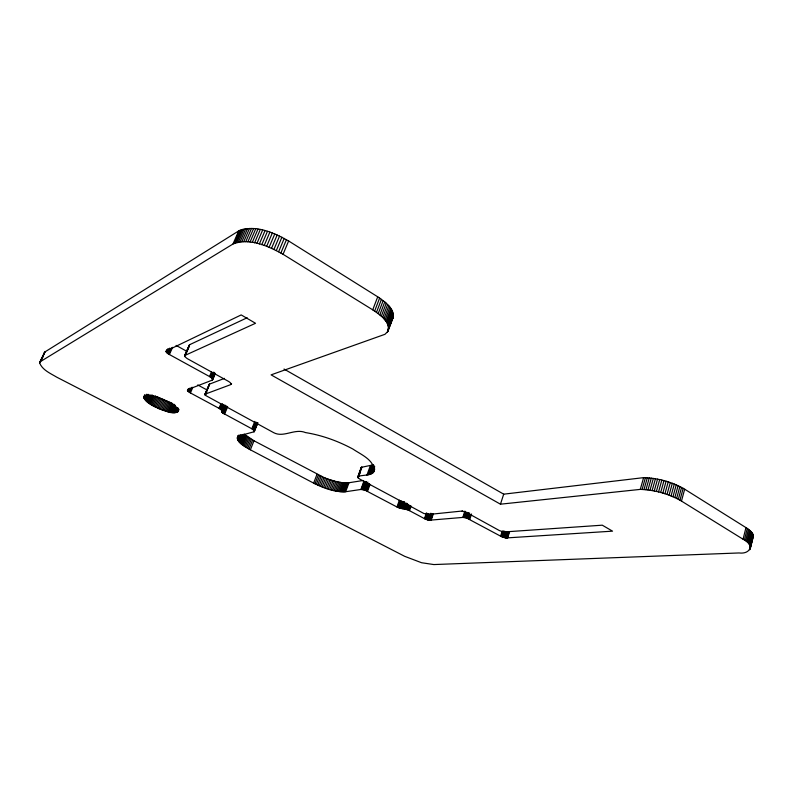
<?xml version="1.0" encoding="UTF-8"?>
<svg xmlns="http://www.w3.org/2000/svg" width="793" height="793" viewBox="0 0 793 793"><rect width="100%" height="100%" fill="white"/><g stroke="black" fill="none" stroke-linecap="round" stroke-linejoin="round"><path stroke-width="1.19" d="M751.992 538.903C756.076 534.551 749.385 529.714 745.965 527.613L684.676 489.202C672.295 481.926 657.932 478.04 643.609 477.644L503.704 494.168L284.003 369.042M39.65 362.976L45.052 351.854L238.693 230.922C255.346 224.132 274.011 232.775 288.622 240.973L377.716 296.81C384.536 301.578 394.577 308.051 393.09 317.656L387.926 331.325L384.972 334.299L271.087 374.861L500.462 504.189L640.278 489.39C654.641 489.915 669.014 493.841 681.465 501.077L743.061 539.23C754.589 544.087 750.842 554.466 739.017 552.959L433.86 564.566L421.549 562.723L404.698 556.329L56.739 377.171C50.554 373.434 42.465 370.123 39.65 362.976L45.052 351.854M39.759 362.004L232.993 244.006C249.775 237.484 268.351 246.167 283.061 254.295L372.73 309.845C379.55 314.613 390.741 321.532 387.926 331.325M143.811 397.273C148.013 392.287 156.796 397.471 162.04 398.8C167.819 401.773 175.977 404.252 178.306 410.883C173.796 415.512 165.459 410.596 160.146 409.218C154.318 406.284 146.418 403.776 143.811 397.273L144.713 395.231M224.478 378.38L209.352 384.179L205.02 394.19L205.417 395.36L273.823 432.74C283.825 437.954 294.837 428.101 305.533 432.591C322.136 435.268 338.175 441.116 352.964 449.086C360.815 454.468 374.167 459.811 374.127 470.873C373.285 477.594 351.14 473.54 360.012 479.22L423.888 513.507L428.755 514.469L460.515 511.198L463.528 511.525L467.632 513.091L499.471 530.606L503.624 531.994L602.274 525.184L612.533 531.151L505.934 537.961L501.176 536.474L466.482 517.948L462.805 517.423L428.963 520.258L425.008 518.929L408.296 510.038L397.571 507.302L364.958 490.133L360.914 489.469L345.659 491.729C334.438 492.344 323.554 487.923 313.631 483.115L250.36 449.8C246.395 447.52 232.26 440.402 239.863 435.644L253.978 431.798L254.523 431.085L252.452 429.122L222.843 413.054L221.713 411.468L224.112 405.431M205.02 394.19L230.485 384.714C232.18 383.416 229.008 381.711 227.978 381.086L187.247 358.624L185.146 356.929L184.67 355.561L189.656 344.687L247.158 317.755M370.044 474.323L373.543 464.748L361.4 467.335L357.94 477.644M747.601 542.61L750.475 531.023M748.423 543.433L751.288 531.855M749.107 544.246L751.972 532.678M749.672 545.039L752.517 533.481M750.089 545.812L752.934 534.274M750.366 546.555L753.211 535.027M749.702 549.797L751.685 541.788M750.515 547.269L753.35 535.761M750.109 549.222L753.35 536.465M743.061 539.23L745.965 527.613M744.379 540.083L747.264 528.465M745.569 540.925L748.453 529.318M746.649 541.768L749.524 530.17M209.183 384.377L209.164 384.902M221.713 411.468L221.534 410.15L219.671 408.673L190.429 392.941L187.416 390.414L187.812 389.561L212.137 380.184C213.733 378.826 210.551 377.2 209.521 376.546L168.691 354.134L166.56 352.439L166.034 351.071L241.191 314.92L255.534 323.276L184.67 355.561M679.958 500.175L683.169 488.29M681.465 501.077L684.676 489.202M674.853 497.568L678.094 485.683M676.637 498.42L679.869 486.535M678.342 499.293L681.564 487.408M669.064 495.179L672.325 483.294M671.056 495.952L674.308 484.057M672.989 496.745L676.231 484.85M662.819 493.107L666.1 481.232M664.94 493.761L668.212 481.876M667.022 494.455L670.293 482.57M658.537 491.947L661.828 480.092M660.688 492.503L663.969 480.637M652.124 490.589L655.434 478.754M654.245 490.986L657.546 479.141M656.386 491.442L659.687 479.587M645.948 489.727L649.269 477.931M647.96 489.955L651.281 478.149M650.022 490.243L653.333 478.427M640.278 489.39L643.609 477.644M642.102 489.44L645.423 477.683M643.995 489.559L647.316 477.773M507.114 538.08L508.987 532.182M507.609 538.07L509.483 532.172M501.176 536.474L503.059 530.596M501.81 536.762L503.317 532.053M502.484 537.03L504.358 531.151M503.178 537.277L505.052 531.399M503.882 537.505L505.756 531.617M504.586 537.694L506.469 531.806M505.28 537.852L507.153 531.964M505.934 537.961L507.817 532.073M506.549 538.041L508.432 532.153M500.601 536.177L502.108 531.469M500.462 504.189L503.704 494.168M469.228 518.989L470.626 514.766M469.823 519.296L471.567 514.013M462.805 517.423L464.906 511.098M463.271 517.403L465.025 512.129M463.826 517.423L465.57 512.149M464.43 517.492L466.185 512.219M465.085 517.611L466.839 512.328M465.769 517.76L467.523 512.476M466.482 517.948L468.237 512.665M467.196 518.176L468.95 512.893M467.9 518.424L469.654 513.14M468.584 518.701L469.981 514.469M430.143 520.426L432.482 513.596M430.658 520.456L432.988 513.616M431.095 520.436L433.434 513.596M424.433 518.632L426.386 512.952M425.008 518.929L426.961 513.24M425.633 519.207L427.199 514.657M426.287 519.474L428.24 513.785M426.961 519.712L428.914 514.033M427.645 519.93L429.588 514.241M428.309 520.109L430.649 513.279M428.963 520.258L431.303 513.428M429.578 520.367L431.917 513.537M408.296 510.038L409.892 505.468M408.93 510.325L410.526 505.756M409.525 510.623L411.121 506.053M402.18 508.739L404.589 501.9M402.745 508.799L404.747 503.099M403.736 508.828L405.738 503.119M404.301 508.888L406.303 503.178M404.916 508.987L406.512 504.417M405.57 509.136L407.562 503.426M406.244 509.314L407.85 504.744M406.938 509.522L408.534 504.953M407.622 509.77L409.218 505.2M396.976 507.005L399.385 500.175M397.571 507.302L399.979 500.472M398.205 507.589L400.614 500.76M398.869 507.857L401.278 501.027M399.553 508.095L401.962 501.275M400.247 508.313L402.646 501.483M400.921 508.491L403.32 501.662M401.575 508.63L403.974 501.8M364.274 489.915L366.782 483.036M364.958 490.133L367.893 482.094M370.916 473.966L374.028 465.432M365.642 490.381L368.15 483.492M371.699 473.56L374.028 467.146M372.373 473.114L374.712 466.69M366.316 490.649L368.824 483.76M372.968 472.618L374.524 468.326M373.453 472.073L374.623 468.851M373.84 471.498L374.623 469.347M366.961 490.936L369.459 484.047M367.555 491.244L370.063 484.354M360.914 489.469L363.838 481.45M361.321 489.43L364.255 481.41M366.911 475.126L370.39 465.59M361.806 489.45L364.74 481.42M362.361 489.499L365.286 481.47M368.041 474.908L371.53 465.352M362.956 489.598L365.89 481.569M369.092 474.64L372.581 465.075M363.6 489.737L366.535 481.708M357.732 477.138L361.251 467.513M357.792 477.376L361.4 467.335M358.178 476.623L361.648 467.196M358.515 476.534L361.985 467.107M358.188 477.941L360.488 471.676M344.806 491.829L348.117 482.878L363.085 480.499M345.659 491.729L348.979 482.768M338.165 491.462L341.476 482.56L348.117 482.878M339.424 491.64L342.745 482.729M340.633 491.769L343.944 482.848M341.783 491.848L345.094 482.927M342.863 491.888L346.174 482.957M343.875 491.888L347.185 482.937M332.654 490.352L335.974 481.47L341.476 482.56M334.091 490.689L337.402 481.807M335.489 490.996L338.799 482.104M336.847 491.254L340.167 482.352M387.975 325.08L392.813 312.214M326.696 488.617L330.027 479.755L335.974 481.47M388.342 326.24L393.169 313.394M388.56 327.36L393.378 314.534M328.203 489.103L331.533 480.241M388.025 329.482L391.058 321.403M388.629 328.431L393.437 315.624M387.39 332.168L393.338 316.665M329.71 489.559L333.03 480.687M331.187 489.975L334.517 481.093M320.669 486.387L324.02 477.535L253.998 440.779L244.075 434.049L240.388 443.128M383.921 318.826L388.818 305.88M385.021 320.124L389.898 307.188M322.156 486.991L325.507 478.129L324.02 477.535M385.983 321.403L390.85 308.477M323.663 487.556L327.003 478.704L330.027 479.755M386.796 322.652L391.653 309.756M325.18 488.101L328.51 479.25M387.46 323.881L392.307 310.995M314.97 483.799L318.33 474.938M379.827 314.92L384.754 301.925M316.338 484.473L319.708 475.612M381.314 316.219L386.241 303.243M317.755 485.128L321.115 476.276M382.682 317.527L387.589 304.562M319.202 485.772L322.553 476.91M374.653 311.074L379.629 298.049M376.487 312.343L381.443 299.328M313.631 483.115L317.012 474.254M378.211 313.622L383.158 300.616M372.73 309.845L377.716 296.81M245.245 446.826L248.913 437.786M252.452 429.122L255.009 422.798M252.997 429.479L255.99 422.094M253.482 429.826L256.466 422.451M246.445 447.579L250.092 438.539M253.879 430.173L256.863 422.798M254.196 430.5L257.17 423.125M253.978 431.798L257.368 423.403L254.404 430.807M247.694 448.332L251.341 439.292M254.266 431.689L257.923 422.659M249.002 449.066L252.64 440.046M250.36 449.8L253.998 440.779M241.201 443.842L244.888 434.772M242.093 444.586L245.771 435.516M243.074 445.329L246.742 436.269M244.125 446.072L247.793 437.022M251.837 428.775L254.831 421.39M237.325 437.647L238.267 435.357M237.266 438.132L238.197 435.843M237.305 438.658L238.703 435.228M237.444 439.213L238.842 435.783M237.692 439.798L239.555 435.238M238.039 440.412L240.358 434.723M238.485 441.057L240.804 435.367M239.02 441.731L241.806 434.901M239.655 442.415L242.896 434.465M221.534 410.15L223.765 404.797M221.762 410.477L223.993 405.134M221.733 411.726L224.389 405.332M221.852 412.023L224.518 405.629M222.09 412.34L224.746 405.957M222.417 412.697L225.519 405.243M222.843 413.054L225.499 406.68M223.348 413.431L226.441 405.986M223.933 413.807L227.026 406.363M224.578 414.174L227.67 406.73M280.881 252.997L286.461 239.664M283.061 254.295L288.622 240.973M219.017 408.296L220.811 404.014M219.671 408.673L221.455 404.38M220.256 409.049L222.496 403.696M220.771 409.426L222.555 405.144M221.197 409.793L223.428 404.45M276.321 250.529L281.921 237.186M278.63 251.738L284.221 238.396M271.553 248.288L277.183 234.946M273.952 249.379L279.572 236.036M393.09 317.656L392.168 319.45M210.214 376.943L212.137 372.403M210.829 377.359L212.762 372.809M266.676 246.326L272.326 232.993M211.384 377.765L213.783 372.086M204.961 394.428L209.352 384.179M211.84 378.172L213.763 373.632M205.01 394.706L209.62 384.03M205.159 395.023L208.846 386.31M212.207 378.558L214.606 372.888M205.417 395.36L206.795 392.089M212.474 378.925L214.873 373.255M212.137 380.184L215.012 373.404M212.425 380.025L215.062 373.899M212.603 379.817L214.992 374.157M269.124 247.267L274.765 233.935M261.779 244.67L267.449 231.348M264.218 245.453L269.888 232.121M209.521 376.546L211.453 371.996M254.593 242.836L260.282 229.534M190.429 392.941L192.739 387.549M256.952 243.352L262.632 230.049M259.351 243.966L265.031 230.654M174.886 412.717L177.077 407.642M175.63 412.657L177.82 407.572M176.294 412.548L178.038 408.474M176.859 412.39L178.177 409.337M250.033 242.073L255.742 228.79M177.345 412.182L178.663 409.119M177.731 411.924L178.613 409.882M178.019 411.626L178.901 409.575M187.574 390.731L188.506 388.57M187.842 391.068L188.764 388.907M188.199 391.435L189.586 388.193M252.283 242.4L257.983 229.118M188.645 391.811L190.042 388.57M189.18 392.188L191.024 387.876M189.775 392.575L192.084 387.172M168.959 412.043L172.458 403.944M170.089 412.271L173.588 404.172M243.768 241.647L249.478 228.424M171.179 412.459L174.678 404.351M245.771 241.687L251.48 228.443M172.21 412.598L175.263 405.501M173.171 412.687L175.798 406.601M174.063 412.727L176.254 407.652M247.862 241.835L253.572 228.572M162.743 410.219L166.689 401.119L169.246 401.972L165.311 411.061M235.432 242.876L241.131 229.742M236.849 242.44L242.559 229.286M164.032 410.655L167.977 401.565M238.406 242.103L244.115 228.929M166.56 411.428L170.495 402.329M240.081 241.855L245.79 228.662M167.779 411.755L171.714 402.656M241.865 241.706L247.585 228.493M157.559 408.108L161.524 399.018L156.677 396.53L152.692 405.629M158.848 408.682L162.803 399.583L166.689 401.119M160.146 409.218L164.101 400.128M232.993 244.006L238.693 230.922M184.61 355.849L189.378 344.876M161.445 409.733L165.4 400.643M184.68 356.176L189.656 344.687M186.216 353.41L188.942 347.146M234.143 243.401L239.843 230.287M153.852 406.274L157.837 397.174M155.061 406.898L159.036 397.808M156.3 407.513L160.265 398.423M146.913 401.694L149.59 395.598M168.037 353.708L170.317 348.533M168.691 354.134L171.427 347.929M147.706 402.338L150.829 395.241M169.405 354.54L172.587 347.314M148.569 402.993L152.137 394.884M149.51 403.647L153.069 395.548M150.511 404.311L154.06 396.213M151.572 404.975L155.567 395.866M143.87 396.867L144.772 394.825M143.86 397.719L144.762 395.677M144.009 398.205L145.367 395.142M144.257 398.72L145.605 395.667M144.604 399.266L146.854 394.18M166.074 351.676L166.986 349.604M145.05 399.841L147.29 394.755M166.262 352.042L167.64 348.93M166.56 352.439L167.938 349.326M145.585 400.435L148.271 394.339M166.966 352.845L168.79 348.712M146.209 401.06L148.886 394.964M167.462 353.272L169.742 348.107M39.65 362.47L44.626 352.181M41.186 360.528L43.1 356.523M44.299 352.558L44.051 354.53M230.981 384.357L231.596 383.842L231.06 384.099M462.17 511.257L462.983 511.217L461.556 511.198M325.507 478.129L327.003 478.704M161.524 399.018L162.803 399.583M197.744 384.942L207.231 390.087M176.105 345.401L186.9 351.378"/></g></svg>
